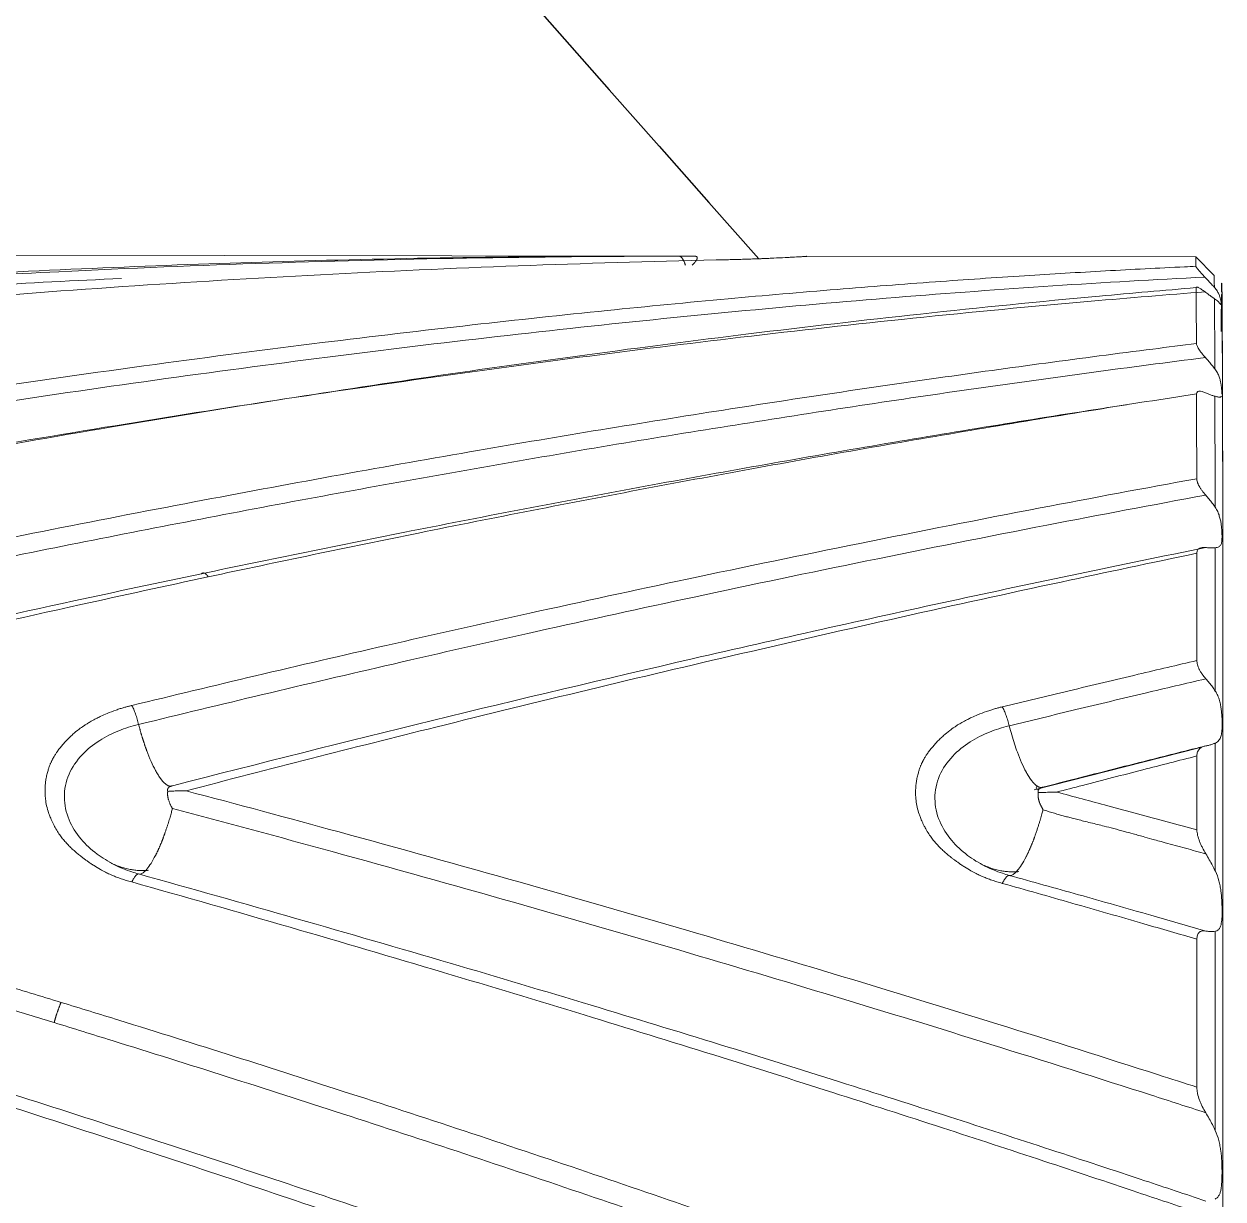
# Model space of a CAD drawing. Extents: x 16539 to 19738, y -91 to 2224.
# Drawn here: x 17740.35 to 17754.12, y 567.37 to 580.87 of the extents above; entities that cross this region are included whole.
import ezdxf

# ---------------------------------------------------------------- set-up
doc = ezdxf.new("R2010")
doc.units = 0
doc.header["$LTSCALE"] = 10
doc.header["$MEASUREMENT"] = 0
doc.layers.get('0').update_dxf_attribs({"linetype": 'CONTINUOUS'})
doc.layers.add('1', color=7, linetype='CONTINUOUS')

msp = doc.modelspace()

# ---------------------------------------------------------------- linework, layer by layer
at = {"ltscale": 0.5}
msp.add_arc((18403.036, 1159.242), 875.03, 214.368521, 221.60993, dxfattribs=at)
at = {"layer": '1', "color": 7, "linetype": 'Continuous', "lineweight": 18}
for p, q in [((17747.87, 578.204), (17739.491, 578.217)), ((17753.809, 578.195), (17749.343, 578.202)), ((17754.021, 577.982), (17753.809, 578.195))]:
    msp.add_line(p, q, dxfattribs=at)
for centre, major_axis, ratio, start_param, end_param in [((17754.076, 557.194), (-0.032, -20.576), 0.001585, 1.433987, 3.346922), ((17754.076, 557.194), (0.032, 20.7), 0.001585, 4.712391, 6.383236), ((17753.776, 557.195), (-0.033, -21), 0.001585, 3.040101, 3.141593), ((17753.988, 557.195), (-0.032, -20.788), 0.001585, 3.026457, 3.14001), ((17753.776, 557.195), (-0.033, -21), 0.001585, 2.832501, 2.958059), ((17753.988, 557.195), (-0.032, -20.788), 0.001585, 2.818665, 2.981079), ((17753.776, 557.195), (-0.033, -21), 0.001585, 2.643868, 2.752086), ((17753.988, 557.195), (-0.032, -20.788), 0.001585, 2.629925, 2.774207), ((17753.776, 557.195), (-0.033, -21), 0.001585, 2.464157, 2.564187), ((17753.988, 557.195), (-0.032, -20.788), 0.001585, 2.450168, 2.585882), ((17753.988, 557.195), (-0.032, -20.788), 0.001585, 2.306108, 2.406281), ((17741.862, 572.844), (0.184, -0.727), 0.256201, 5.10577, 5.49847), ((17751.862, 572.828), (0.184, -0.727), 0.256201, 5.10577, 5.49847), ((17753.776, 557.195), (-0.033, -21), 0.001585, 2.327628, 2.384761), ((17741.862, 571.831), (0.198, 0.723), 0.23672, 3.599599, 3.992298), ((17751.862, 571.815), (0.198, 0.723), 0.23672, 3.599599, 3.992298), ((17753.776, 557.195), (-0.033, -21), 0.001585, 2.1482, 2.248232), ((17753.988, 557.195), (-0.032, -20.788), 0.001585, 2.126507, 2.262221)]:
    msp.add_ellipse(centre, major_axis=major_axis, ratio=ratio, start_param=start_param, end_param=end_param, dxfattribs=at)
for points, knots in [([(17747.87, 578.204), (17746.478, 578.206), (17743.784, 578.173), (17739.909, 578.021), (17736.354, 577.789), (17733.128, 577.501), (17730.2, 577.171), (17727.541, 576.812), (17725.13, 576.435), (17722.952, 576.049), (17720.989, 575.661), (17719.213, 575.277), (17717.599, 574.897), (17716.128, 574.524), (17714.785, 574.159), (17713.559, 573.805), (17712.442, 573.463), (17711.425, 573.135), (17710.575, 572.847), (17710.064, 572.667), (17709.859, 572.593)], [0, 0, 0, 0, 0.108226, 0.209563, 0.301641, 0.385393, 0.461507, 0.530868, 0.594071, 0.651236, 0.702815, 0.749624, 0.792378, 0.831554, 0.867473, 0.900385, 0.930499, 0.958044, 0.983157, 1, 1, 1, 1]), ([(17739.077, 577.934), (17739.634, 577.968), (17740.192, 577.998), (17741.555, 578.065), (17742.36, 578.098), (17744.777, 578.176), (17746.388, 578.203), (17748.001, 578.204)], [0, 0, 0, 0, 0.187707, 0.187707, 0.458472, 0.458472, 1, 1, 1, 1]), ([(17748.054, 578.204), (17748.055, 578.204), (17748.057, 578.204), (17748.06, 578.203), (17748.063, 578.203), (17748.066, 578.203), (17748.068, 578.202), (17748.07, 578.201), (17748.073, 578.201), (17748.074, 578.2), (17748.076, 578.199), (17748.078, 578.197), (17748.079, 578.196), (17748.08, 578.195), (17748.081, 578.193), (17748.082, 578.192), (17748.083, 578.19), (17748.083, 578.188), (17748.083, 578.186), (17748.083, 578.184), (17748.083, 578.182), (17748.083, 578.179), (17748.083, 578.177), (17748.082, 578.174), (17748.081, 578.172), (17748.08, 578.169), (17748.079, 578.166), (17748.077, 578.163), (17748.075, 578.159), (17748.073, 578.156), (17748.071, 578.152), (17748.069, 578.148), (17748.066, 578.144), (17748.062, 578.14), (17748.059, 578.136), (17748.055, 578.131), (17748.051, 578.127), (17748.047, 578.122), (17748.043, 578.117), (17748.038, 578.112), (17748.032, 578.107), (17748.028, 578.103), (17748.026, 578.101)], [0, 0, 0, 0, 0.020276, 0.040678, 0.06111, 0.08148, 0.101711, 0.121826, 0.1419, 0.162002, 0.182199, 0.202524, 0.222996, 0.243629, 0.264441, 0.285453, 0.306687, 0.328166, 0.34991, 0.371949, 0.394338, 0.417133, 0.440389, 0.464158, 0.488429, 0.513169, 0.538342, 0.563916, 0.589931, 0.616538, 0.643896, 0.672167, 0.701484, 0.731768, 0.762822, 0.794451, 0.826463, 0.858802, 0.891846, 0.926071, 0.961959, 1, 1, 1, 1]), ([(17749.343, 578.202), (17749.343, 578.202), (17749.338, 578.201), (17749.321, 578.2), (17749.315, 578.2), (17749.299, 578.199), (17749.289, 578.198), (17749.257, 578.197), (17749.231, 578.195), (17749.185, 578.192), (17749.168, 578.191), (17749.141, 578.19), (17749.132, 578.189), (17749.112, 578.188), (17749.103, 578.188), (17749.052, 578.185), (17749.008, 578.183), (17748.936, 578.18), (17748.898, 578.178), (17748.858, 578.176), (17748.831, 578.175), (17748.817, 578.175), (17748.748, 578.172), (17748.689, 578.17), (17748.567, 578.166), (17748.504, 578.165), (17748.438, 578.163)], [0, 0, 0, 0, 0.125, 0.125, 0.1875, 0.1875, 0.25, 0.25, 0.375, 0.375, 0.4375, 0.4375, 0.46875, 0.46875, 0.5, 0.5, 0.625, 0.625, 0.6875, 0.71875, 0.71875, 0.75, 0.75, 0.875, 0.875, 1, 1, 1, 1]), ([(17749.343, 578.202), (17749.343, 578.202), (17749.338, 578.201), (17749.322, 578.2), (17749.316, 578.2), (17749.3, 578.199), (17749.29, 578.198), (17749.259, 578.197), (17749.233, 578.195), (17749.187, 578.192), (17749.17, 578.191), (17749.143, 578.19), (17749.134, 578.189), (17749.115, 578.188), (17749.105, 578.188), (17749.055, 578.185), (17749.011, 578.183), (17748.939, 578.18), (17748.901, 578.178), (17748.862, 578.176), (17748.835, 578.175), (17748.821, 578.175), (17748.751, 578.172), (17748.693, 578.17), (17748.571, 578.166), (17748.508, 578.165), (17748.442, 578.163)], [0, 0, 0, 0, 0.125, 0.125, 0.1875, 0.1875, 0.25, 0.25, 0.375, 0.375, 0.4375, 0.4375, 0.46875, 0.46875, 0.5, 0.5, 0.625, 0.625, 0.6875, 0.71875, 0.71875, 0.75, 0.75, 0.875, 0.875, 1, 1, 1, 1]), ([(17712.533, 572.443), (17713.257, 572.693), (17713.983, 572.931), (17715.077, 573.273), (17715.443, 573.384), (17716.175, 573.602), (17716.541, 573.708), (17717.643, 574.019), (17718.379, 574.217), (17719.856, 574.596), (17720.596, 574.776), (17721.71, 575.034), (17722.081, 575.118), (17722.825, 575.283), (17723.197, 575.363), (17724.314, 575.597), (17725.061, 575.745), (17726.556, 576.027), (17727.304, 576.161), (17728.804, 576.414), (17729.555, 576.533), (17731.809, 576.872), (17733.315, 577.071), (17735.578, 577.332), (17736.333, 577.413), (17737.844, 577.562), (17738.599, 577.631), (17740.112, 577.756), (17740.868, 577.812), (17742.382, 577.914), (17743.139, 577.959), (17745.411, 578.076), (17746.926, 578.131), (17748.442, 578.163)], [0, 0, 0, 0, 0.0625, 0.0625, 0.09375, 0.09375, 0.125, 0.125, 0.1875, 0.1875, 0.25, 0.25, 0.28125, 0.28125, 0.3125, 0.3125, 0.375, 0.375, 0.4375, 0.4375, 0.5, 0.5, 0.625, 0.625, 0.6875, 0.6875, 0.75, 0.75, 0.8125, 0.8125, 0.875, 0.875, 1, 1, 1, 1]), ([(17753.812, 578.087), (17753.769, 578.085), (17753.423, 578.069), (17752.768, 578.035), (17751.814, 577.978), (17750.786, 577.908), (17749.651, 577.821), (17748.394, 577.712), (17746.997, 577.577), (17745.443, 577.41), (17743.713, 577.206), (17741.793, 576.956), (17739.67, 576.653), (17737.329, 576.289), (17734.746, 575.851), (17731.889, 575.325), (17728.73, 574.694), (17725.262, 573.944), (17722.846, 573.379), (17721.588, 573.073)], [0, 0, 0, 0, 0.004145, 0.032936, 0.062399, 0.094764, 0.130317, 0.169631, 0.213226, 0.26163, 0.315382, 0.374977, 0.440772, 0.513017, 0.592351, 0.680127, 0.777309, 0.884102, 1, 1, 1, 1]), ([(17753.915, 577.963), (17753.9, 577.979), (17753.886, 577.994), (17753.87, 578.012), (17753.867, 578.015), (17753.861, 578.022), (17753.852, 578.032), (17753.844, 578.041), (17753.835, 578.052), (17753.831, 578.057), (17753.824, 578.066), (17753.821, 578.07), (17753.817, 578.077), (17753.815, 578.08), (17753.813, 578.084), (17753.812, 578.086), (17753.812, 578.087)], [0, 0, 0, 0, 0.25, 0.25, 0.3125, 0.3125, 0.375, 0.5, 0.5, 0.625, 0.625, 0.75, 0.75, 0.875, 0.875, 1, 1, 1, 1]), ([(17741.472, 577.947), (17740.938, 577.923), (17739.222, 577.835), (17736.434, 577.644), (17733.209, 577.345), (17730.282, 577.006), (17727.625, 576.639), (17725.216, 576.255), (17723.04, 575.863), (17721.078, 575.47), (17719.304, 575.081), (17717.692, 574.698), (17716.222, 574.321), (17714.881, 573.954), (17713.657, 573.597), (17712.541, 573.254), (17711.526, 572.924), (17710.679, 572.635), (17710.17, 572.454), (17709.966, 572.381)], [0, 0, 0, 0, 0.049991, 0.160667, 0.261337, 0.352824, 0.436195, 0.512164, 0.580875, 0.642873, 0.699136, 0.750525, 0.797614, 0.840789, 0.880348, 0.916545, 0.949653, 0.979839, 1, 1, 1, 1]), ([(17736.623, 575.416), (17736.793, 575.448), (17737.679, 575.614), (17739.232, 575.894), (17741.237, 576.234), (17743.123, 576.533), (17744.941, 576.801), (17746.754, 577.048), (17748.628, 577.281), (17750.588, 577.498), (17752.365, 577.669), (17753.482, 577.76), (17753.917, 577.793)], [0, 0, 0, 0, 0.029093, 0.152077, 0.266861, 0.374207, 0.477581, 0.581222, 0.688433, 0.803419, 0.923337, 1, 1, 1, 1]), ([(17736.705, 575.399), (17736.874, 575.432), (17737.761, 575.602), (17739.315, 575.89), (17741.32, 576.238), (17743.208, 576.546), (17745.027, 576.822), (17746.841, 577.078), (17748.717, 577.32), (17750.679, 577.547), (17752.392, 577.719), (17753.445, 577.811), (17753.815, 577.842)], [0, 0, 0, 0, 0.029433, 0.153854, 0.269978, 0.378578, 0.483159, 0.588011, 0.696474, 0.812804, 0.934123, 1, 1, 1, 1]), ([(17753.815, 577.842), (17753.815, 577.847), (17753.818, 577.849), (17753.826, 577.848), (17753.829, 577.847), (17753.837, 577.845), (17753.841, 577.843), (17753.855, 577.836), (17753.865, 577.829), (17753.883, 577.817), (17753.89, 577.813), (17753.903, 577.803), (17753.91, 577.798), (17753.917, 577.793)], [0, 0, 0, 0, 0.25, 0.25, 0.375, 0.375, 0.5, 0.5, 0.75, 0.75, 0.875, 0.875, 1, 1, 1, 1]), ([(17754.024, 577.845), (17754.037, 577.831), (17754.046, 577.818), (17754.058, 577.799), (17754.062, 577.793), (17754.068, 577.78), (17754.071, 577.775), (17754.079, 577.758), (17754.083, 577.747), (17754.089, 577.728), (17754.092, 577.719), (17754.096, 577.703), (17754.098, 577.695), (17754.1, 577.682), (17754.101, 577.676), (17754.103, 577.661), (17754.104, 577.654), (17754.103, 577.648), (17754.103, 577.646), (17754.102, 577.645), (17754.101, 577.645), (17754.098, 577.646), (17754.094, 577.65), (17754.086, 577.66), (17754.083, 577.664), (17754.076, 577.672), (17754.072, 577.677), (17754.056, 577.692), (17754.043, 577.703), (17754.026, 577.715)], [0, 0, 0, 0, 0.0625, 0.0625, 0.09375, 0.09375, 0.125, 0.125, 0.1875, 0.1875, 0.25, 0.25, 0.3125, 0.3125, 0.375, 0.375, 0.5, 0.5, 0.5625, 0.5625, 0.625, 0.625, 0.75, 0.75, 0.8125, 0.8125, 0.875, 0.875, 1, 1, 1, 1]), ([(17753.818, 577.2), (17753.651, 577.179), (17752.664, 577.055), (17750.829, 576.808), (17748.213, 576.416), (17745.363, 575.945), (17742.2, 575.37), (17738.786, 574.691), (17735.213, 573.918), (17732.802, 573.353), (17731.588, 573.058)], [0, 0, 0, 0, 0.022688, 0.134323, 0.249371, 0.377246, 0.519542, 0.676122, 0.836932, 1, 1, 1, 1]), ([(17753.92, 577.039), (17753.905, 577.056), (17753.892, 577.072), (17753.876, 577.092), (17753.872, 577.096), (17753.866, 577.104), (17753.858, 577.116), (17753.85, 577.127), (17753.841, 577.142), (17753.837, 577.149), (17753.83, 577.162), (17753.827, 577.167), (17753.822, 577.178), (17753.82, 577.183), (17753.818, 577.192), (17753.818, 577.196), (17753.818, 577.2)], [0, 0, 0, 0, 0.25, 0.25, 0.3125, 0.3125, 0.375, 0.5, 0.5, 0.625, 0.625, 0.75, 0.75, 0.875, 0.875, 1, 1, 1, 1]), ([(17754.03, 576.908), (17754.042, 576.892), (17754.051, 576.877), (17754.063, 576.854), (17754.066, 576.847), (17754.073, 576.832), (17754.076, 576.824), (17754.083, 576.802), (17754.088, 576.789), (17754.094, 576.762), (17754.097, 576.75), (17754.1, 576.732), (17754.101, 576.726), (17754.103, 576.715), (17754.103, 576.709), (17754.105, 576.694), (17754.106, 576.684), (17754.108, 576.657), (17754.109, 576.641), (17754.108, 576.625), (17754.108, 576.622), (17754.108, 576.619)], [0, 0, 0, 0, 0.117671, 0.117671, 0.176507, 0.176507, 0.235343, 0.235343, 0.353014, 0.353014, 0.470686, 0.470686, 0.529522, 0.529522, 0.588357, 0.588357, 0.706029, 0.706029, 0.941372, 0.941372, 1, 1, 1, 1]), ([(17742.467, 574.52), (17743.272, 574.692), (17744.947, 575.042), (17747.489, 575.539), (17750.084, 576.013), (17752.193, 576.367), (17753.434, 576.563), (17753.819, 576.622)], [0, 0, 0, 0, 0.211827, 0.44107, 0.670535, 0.897674, 1, 1, 1, 1]), ([(17753.819, 576.622), (17753.819, 576.632), (17753.822, 576.64), (17753.831, 576.647), (17753.834, 576.649), (17753.841, 576.651), (17753.846, 576.652), (17753.859, 576.653), (17753.87, 576.651), (17753.888, 576.646), (17753.894, 576.644), (17753.908, 576.64), (17753.914, 576.637), (17753.921, 576.634)], [0, 0, 0, 0, 0.25, 0.25, 0.375, 0.375, 0.5, 0.5, 0.75, 0.75, 0.875, 0.875, 1, 1, 1, 1]), ([(17754.104, 576.595), (17754.101, 576.59), (17754.099, 576.586), (17754.092, 576.583), (17754.088, 576.583), (17754.081, 576.583), (17754.077, 576.584), (17754.061, 576.587), (17754.048, 576.591), (17754.031, 576.595)], [0, 0, 0, 0, 0.294374, 0.294374, 0.470781, 0.470781, 0.647187, 0.647187, 1, 1, 1, 1]), ([(17742.388, 574.555), (17743.192, 574.724), (17744.866, 575.066), (17747.407, 575.552), (17750.001, 576.014), (17751.869, 576.32), (17752.87, 576.475), (17753.016, 576.497)], [0, 0, 0, 0, 0.226146, 0.470991, 0.716075, 0.958673, 1, 1, 1, 1]), ([(17753.821, 575.647), (17753.221, 575.538), (17751.932, 575.297), (17749.981, 574.914), (17748.028, 574.509), (17746.214, 574.117), (17744.561, 573.745), (17743.037, 573.391), (17742.062, 573.157), (17741.588, 573.042)], [0, 0, 0, 0, 0.147433, 0.316826, 0.478932, 0.626664, 0.761388, 0.883941, 1, 1, 1, 1]), ([(17753.924, 575.458), (17753.909, 575.475), (17753.895, 575.493), (17753.876, 575.519), (17753.87, 575.528), (17753.859, 575.545), (17753.854, 575.554), (17753.847, 575.566), (17753.844, 575.57), (17753.84, 575.579), (17753.838, 575.583), (17753.833, 575.595), (17753.83, 575.602), (17753.826, 575.616), (17753.824, 575.623), (17753.822, 575.636), (17753.821, 575.642), (17753.821, 575.647)], [0, 0, 0, 0, 0.25, 0.25, 0.375, 0.375, 0.5, 0.5, 0.5625, 0.5625, 0.625, 0.625, 0.75, 0.75, 0.875, 0.875, 1, 1, 1, 1]), ([(17753.924, 575.458), (17753.316, 575.347), (17752.019, 575.101), (17750.06, 574.712), (17748.106, 574.303), (17746.292, 573.907), (17744.639, 573.532), (17743.114, 573.175), (17742.141, 572.94), (17741.667, 572.824)], [0, 0, 0, 0, 0.148986, 0.31807, 0.479881, 0.627344, 0.761823, 0.884152, 1, 1, 1, 1]), ([(17754.033, 575.32), (17754.045, 575.303), (17754.054, 575.287), (17754.066, 575.261), (17754.069, 575.252), (17754.076, 575.235), (17754.078, 575.227), (17754.086, 575.202), (17754.09, 575.185), (17754.097, 575.154), (17754.1, 575.139), (17754.104, 575.109), (17754.106, 575.095), (17754.108, 575.067), (17754.109, 575.054), (17754.111, 575.017), (17754.112, 574.995), (17754.111, 574.965), (17754.111, 574.956), (17754.11, 574.938), (17754.109, 574.93), (17754.106, 574.909), (17754.102, 574.897), (17754.095, 574.882), (17754.092, 574.878), (17754.084, 574.871), (17754.08, 574.868), (17754.064, 574.86), (17754.051, 574.857), (17754.033, 574.854)], [0, 0, 0, 0, 0.0625, 0.0625, 0.09375, 0.09375, 0.125, 0.125, 0.1875, 0.1875, 0.25, 0.25, 0.3125, 0.3125, 0.375, 0.375, 0.5, 0.5, 0.5625, 0.5625, 0.625, 0.625, 0.75, 0.75, 0.8125, 0.8125, 0.875, 0.875, 1, 1, 1, 1]), ([(17742.056, 572.119), (17744.046, 572.633), (17747.039, 573.364), (17750.006, 574.028), (17751.974, 574.455), (17752.953, 574.66), (17753.924, 574.856)], [0, 0, 0, 0, 0.5, 0.75, 0.75, 1, 1, 1, 1]), ([(17742.212, 572.062), (17743.169, 572.312), (17745.294, 572.855), (17748.646, 573.661), (17751.559, 574.314), (17753.302, 574.682), (17753.822, 574.79)], [0, 0, 0, 0, 0.246875, 0.548591, 0.865402, 1, 1, 1, 1]), ([(17753.822, 574.79), (17753.822, 574.805), (17753.825, 574.817), (17753.833, 574.832), (17753.837, 574.836), (17753.844, 574.843), (17753.848, 574.846), (17753.862, 574.853), (17753.873, 574.856), (17753.897, 574.859), (17753.91, 574.858), (17753.924, 574.856)], [0, 0, 0, 0, 0.25, 0.25, 0.375, 0.375, 0.5, 0.5, 0.75, 0.75, 1, 1, 1, 1]), ([(17732.056, 572.135), (17732.687, 572.298), (17734.164, 572.673), (17736.416, 573.221), (17738.741, 573.761), (17740.709, 574.199), (17741.899, 574.453), (17742.388, 574.555)], [0, 0, 0, 0, 0.183064, 0.428093, 0.653678, 0.857908, 1, 1, 1, 1]), ([(17732.212, 572.078), (17732.818, 572.236), (17734.268, 572.61), (17736.495, 573.161), (17738.82, 573.711), (17740.788, 574.156), (17741.979, 574.415), (17742.467, 574.52)], [0, 0, 0, 0, 0.176919, 0.423822, 0.651133, 0.856925, 1, 1, 1, 1]), ([(17753.823, 573.558), (17753.598, 573.506), (17753.109, 573.391), (17752.365, 573.214), (17751.844, 573.089), (17751.588, 573.027)], [0, 0, 0, 0, 0.301383, 0.656479, 1, 1, 1, 1]), ([(17753.925, 573.349), (17753.91, 573.366), (17753.897, 573.383), (17753.878, 573.41), (17753.872, 573.42), (17753.86, 573.438), (17753.855, 573.448), (17753.848, 573.461), (17753.846, 573.466), (17753.842, 573.475), (17753.84, 573.48), (17753.835, 573.493), (17753.832, 573.502), (17753.827, 573.519), (17753.826, 573.527), (17753.823, 573.543), (17753.823, 573.551), (17753.823, 573.558)], [0, 0, 0, 0, 0.25, 0.25, 0.375, 0.375, 0.5, 0.5, 0.5625, 0.5625, 0.625, 0.625, 0.75, 0.75, 0.875, 0.875, 1, 1, 1, 1]), ([(17753.925, 573.349), (17753.693, 573.294), (17753.196, 573.177), (17752.442, 572.997), (17751.922, 572.871), (17751.667, 572.809)], [0, 0, 0, 0, 0.308918, 0.660184, 1, 1, 1, 1]), ([(17754.034, 573.208), (17754.046, 573.191), (17754.055, 573.173), (17754.067, 573.146), (17754.071, 573.137), (17754.077, 573.118), (17754.08, 573.109), (17754.088, 573.081), (17754.092, 573.063), (17754.099, 573.027), (17754.101, 573.01), (17754.105, 572.976), (17754.107, 572.959), (17754.11, 572.927), (17754.111, 572.911), (17754.113, 572.866), (17754.113, 572.838), (17754.113, 572.799), (17754.112, 572.786), (17754.111, 572.763), (17754.11, 572.752), (17754.107, 572.72), (17754.104, 572.701), (17754.096, 572.676), (17754.093, 572.669), (17754.085, 572.655), (17754.081, 572.648), (17754.066, 572.63), (17754.052, 572.62), (17754.035, 572.611)], [0, 0, 0, 0, 0.0625, 0.0625, 0.09375, 0.09375, 0.125, 0.125, 0.1875, 0.1875, 0.25, 0.25, 0.3125, 0.3125, 0.375, 0.375, 0.5, 0.5, 0.5625, 0.5625, 0.625, 0.625, 0.75, 0.75, 0.8125, 0.8125, 0.875, 0.875, 1, 1, 1, 1]), ([(17741.588, 573.042), (17741.583, 573.041), (17741.572, 573.038), (17741.555, 573.034), (17741.537, 573.03), (17741.518, 573.024), (17741.498, 573.019), (17741.477, 573.012), (17741.455, 573.006), (17741.432, 572.998), (17741.38, 572.98), (17741.314, 572.955), (17741.242, 572.923), (17741.193, 572.899), (17741.156, 572.88), (17741.125, 572.863), (17741.101, 572.849), (17741.083, 572.838), (17741.062, 572.825), (17741.029, 572.803), (17740.975, 572.765), (17740.922, 572.721), (17740.875, 572.677), (17740.84, 572.642), (17740.807, 572.607), (17740.775, 572.569), (17740.745, 572.531), (17740.721, 572.496), (17740.703, 572.468), (17740.691, 572.448), (17740.684, 572.435), (17740.679, 572.427), (17740.675, 572.419), (17740.67, 572.408), (17740.664, 572.396), (17740.658, 572.384), (17740.652, 572.37), (17740.646, 572.355), (17740.64, 572.339), (17740.634, 572.322), (17740.629, 572.304), (17740.62, 572.275), (17740.61, 572.234), (17740.6, 572.182), (17740.594, 572.13), (17740.591, 572.077), (17740.592, 572.023), (17740.597, 571.96), (17740.609, 571.888), (17740.626, 571.83), (17740.64, 571.79), (17740.648, 571.769), (17740.658, 571.745), (17740.67, 571.717), (17740.684, 571.687), (17740.705, 571.645), (17740.733, 571.597), (17740.768, 571.546), (17740.802, 571.502), (17740.838, 571.461), (17740.875, 571.422), (17740.915, 571.384), (17740.95, 571.354), (17740.978, 571.331), (17741, 571.313), (17741.025, 571.293), (17741.053, 571.272), (17741.084, 571.25), (17741.118, 571.226), (17741.166, 571.195), (17741.222, 571.162), (17741.282, 571.129), (17741.329, 571.107), (17741.363, 571.092), (17741.39, 571.08), (17741.415, 571.071), (17741.44, 571.061), (17741.468, 571.051), (17741.496, 571.042), (17741.526, 571.032), (17741.556, 571.023), (17741.578, 571.018), (17741.588, 571.015)], [0, 0, 0, 0, 0.004514, 0.009374, 0.01458, 0.020132, 0.026031, 0.032276, 0.038866, 0.045804, 0.053088, 0.085455, 0.107841, 0.122464, 0.135079, 0.145681, 0.154268, 0.160837, 0.165387, 0.177475, 0.198594, 0.228734, 0.245733, 0.262544, 0.279172, 0.295623, 0.314343, 0.329689, 0.341652, 0.350224, 0.355402, 0.357181, 0.361164, 0.365541, 0.370312, 0.375477, 0.381037, 0.386991, 0.393338, 0.40008, 0.407214, 0.414742, 0.435077, 0.455095, 0.4748, 0.495326, 0.515843, 0.536354, 0.566784, 0.597197, 0.603981, 0.612082, 0.621502, 0.632239, 0.644297, 0.657674, 0.681353, 0.702169, 0.720118, 0.737708, 0.755245, 0.772728, 0.790157, 0.79804, 0.806851, 0.816589, 0.827258, 0.838858, 0.851391, 0.864858, 0.889715, 0.909585, 0.924468, 0.934367, 0.941583, 0.949081, 0.956861, 0.964924, 0.973269, 0.981897, 0.990807, 1, 1, 1, 1]), ([(17751.588, 573.027), (17751.583, 573.025), (17751.572, 573.023), (17751.555, 573.019), (17751.537, 573.014), (17751.518, 573.009), (17751.498, 573.003), (17751.477, 572.997), (17751.455, 572.99), (17751.431, 572.982), (17751.38, 572.965), (17751.314, 572.939), (17751.242, 572.908), (17751.193, 572.884), (17751.156, 572.864), (17751.125, 572.848), (17751.101, 572.834), (17751.083, 572.823), (17751.062, 572.81), (17751.029, 572.788), (17750.975, 572.749), (17750.922, 572.705), (17750.875, 572.662), (17750.84, 572.627), (17750.807, 572.591), (17750.775, 572.553), (17750.745, 572.516), (17750.721, 572.48), (17750.703, 572.452), (17750.691, 572.432), (17750.684, 572.42), (17750.679, 572.411), (17750.675, 572.403), (17750.67, 572.392), (17750.664, 572.381), (17750.658, 572.368), (17750.652, 572.354), (17750.646, 572.34), (17750.64, 572.324), (17750.634, 572.307), (17750.629, 572.289), (17750.62, 572.259), (17750.61, 572.218), (17750.6, 572.167), (17750.594, 572.114), (17750.591, 572.061), (17750.592, 572.007), (17750.597, 571.944), (17750.609, 571.873), (17750.626, 571.814), (17750.64, 571.775), (17750.648, 571.754), (17750.658, 571.729), (17750.67, 571.702), (17750.684, 571.671), (17750.705, 571.63), (17750.733, 571.582), (17750.768, 571.531), (17750.802, 571.486), (17750.838, 571.446), (17750.875, 571.406), (17750.915, 571.368), (17750.95, 571.338), (17750.978, 571.315), (17751, 571.297), (17751.025, 571.278), (17751.053, 571.257), (17751.084, 571.234), (17751.118, 571.211), (17751.166, 571.18), (17751.222, 571.146), (17751.282, 571.114), (17751.329, 571.091), (17751.363, 571.076), (17751.39, 571.065), (17751.415, 571.055), (17751.44, 571.045), (17751.468, 571.036), (17751.496, 571.026), (17751.526, 571.017), (17751.556, 571.008), (17751.578, 571.002), (17751.588, 570.999)], [0, 0, 0, 0, 0.004514, 0.009375, 0.014582, 0.020134, 0.026033, 0.032277, 0.038868, 0.045804, 0.053088, 0.085462, 0.107841, 0.122459, 0.135072, 0.145673, 0.15426, 0.160832, 0.165387, 0.177473, 0.198593, 0.228734, 0.245734, 0.262544, 0.279172, 0.295623, 0.314343, 0.329689, 0.341652, 0.350224, 0.355402, 0.357182, 0.361164, 0.365541, 0.370312, 0.375478, 0.381037, 0.386991, 0.393339, 0.40008, 0.407215, 0.414743, 0.435078, 0.455095, 0.4748, 0.495326, 0.515844, 0.536354, 0.566785, 0.597198, 0.603981, 0.612083, 0.621502, 0.63224, 0.644297, 0.657675, 0.681353, 0.702169, 0.720119, 0.737709, 0.755245, 0.772729, 0.790159, 0.79804, 0.806849, 0.816587, 0.827256, 0.838857, 0.851391, 0.864859, 0.8897, 0.909565, 0.924453, 0.934368, 0.941587, 0.949088, 0.95687, 0.964933, 0.973278, 0.981904, 0.990811, 1, 1, 1, 1]), ([(17752.055, 572.104), (17752.181, 572.136), (17752.536, 572.227), (17753.107, 572.373), (17753.605, 572.498), (17753.872, 572.565), (17753.925, 572.578)], [0, 0, 0, 0, 0.201057, 0.570632, 0.915148, 1, 1, 1, 1]), ([(17753.823, 572.462), (17753.823, 572.481), (17753.826, 572.497), (17753.834, 572.517), (17753.838, 572.524), (17753.845, 572.535), (17753.849, 572.54), (17753.863, 572.554), (17753.874, 572.561), (17753.898, 572.572), (17753.911, 572.576), (17753.925, 572.578)], [0, 0, 0, 0, 0.25, 0.25, 0.375, 0.375, 0.5, 0.5, 0.75, 0.75, 1, 1, 1, 1]), ([(17741.861, 572.296), (17741.862, 572.293), (17741.866, 572.287), (17741.871, 572.278), (17741.876, 572.269), (17741.881, 572.26), (17741.886, 572.252), (17741.891, 572.244), (17741.896, 572.236), (17741.901, 572.228), (17741.906, 572.22), (17741.911, 572.213), (17741.916, 572.206), (17741.922, 572.199), (17741.927, 572.193), (17741.932, 572.186), (17741.937, 572.18), (17741.941, 572.174), (17741.946, 572.169), (17741.951, 572.163), (17741.956, 572.158), (17741.961, 572.153), (17741.967, 572.147), (17741.975, 572.141), (17741.984, 572.134), (17741.993, 572.128), (17742.002, 572.123), (17742.011, 572.119), (17742.019, 572.117), (17742.027, 572.115), (17742.034, 572.115), (17742.042, 572.116), (17742.049, 572.117), (17742.053, 572.119), (17742.056, 572.119)], [0, 0, 0, 0, 0.023284, 0.046652, 0.0701, 0.093622, 0.117215, 0.140873, 0.164592, 0.188367, 0.212194, 0.236066, 0.25998, 0.28393, 0.307912, 0.331919, 0.355947, 0.379991, 0.404045, 0.428105, 0.452164, 0.476219, 0.500263, 0.54825, 0.595803, 0.642893, 0.689492, 0.735574, 0.781114, 0.826091, 0.870484, 0.914277, 0.957454, 1, 1, 1, 1]), ([(17751.861, 572.28), (17751.862, 572.277), (17751.866, 572.271), (17751.871, 572.262), (17751.876, 572.254), (17751.88, 572.246), (17751.885, 572.238), (17751.89, 572.23), (17751.895, 572.222), (17751.9, 572.215), (17751.904, 572.208), (17751.909, 572.201), (17751.914, 572.194), (17751.918, 572.188), (17751.923, 572.182), (17751.927, 572.176), (17751.932, 572.17), (17751.936, 572.165), (17751.941, 572.16), (17751.945, 572.155), (17751.949, 572.15), (17751.953, 572.145), (17751.958, 572.141), (17751.962, 572.137), (17751.965, 572.134), (17751.967, 572.132), (17751.969, 572.13), (17751.972, 572.128), (17751.974, 572.126), (17751.978, 572.123), (17751.982, 572.12), (17751.986, 572.117), (17751.991, 572.114), (17751.996, 572.111), (17752.002, 572.108), (17752.008, 572.105), (17752.014, 572.103), (17752.021, 572.101), (17752.027, 572.1), (17752.034, 572.099), (17752.041, 572.1), (17752.048, 572.101), (17752.053, 572.103), (17752.055, 572.104)], [0, 0, 0, 0, 0.022884, 0.045685, 0.068401, 0.091027, 0.11356, 0.135995, 0.158329, 0.180559, 0.202682, 0.224693, 0.24659, 0.26837, 0.290029, 0.311565, 0.332976, 0.354258, 0.375409, 0.396426, 0.417308, 0.438052, 0.458656, 0.479118, 0.499436, 0.506232, 0.515685, 0.527781, 0.542502, 0.559825, 0.579722, 0.60216, 0.627099, 0.654493, 0.684288, 0.716424, 0.750831, 0.787432, 0.82614, 0.86686, 0.909487, 0.953907, 1, 1, 1, 1]), ([(17742.479, 565.689), (17742.171, 565.803), (17741.154, 566.179), (17739.391, 566.813), (17737.171, 567.583), (17734.894, 568.345), (17732.587, 569.088), (17730.222, 569.821), (17727.721, 570.567), (17725.035, 571.333), (17723.172, 571.839), (17722.212, 572.093)], [0, 0, 0, 0, 0.045991, 0.151478, 0.262351, 0.375586, 0.489011, 0.60368, 0.725237, 0.858439, 1, 1, 1, 1]), ([(17740.777, 569.632), (17740.543, 569.703), (17739.587, 569.995), (17737.998, 570.468), (17736.075, 571.022), (17734.357, 571.501), (17733.091, 571.844), (17732.393, 572.03), (17732.212, 572.078)], [0, 0, 0, 0, 0.082144, 0.335062, 0.55708, 0.755645, 0.936626, 1, 1, 1, 1]), ([(17742.056, 572.119), (17742.054, 572.119), (17742.051, 572.118), (17742.046, 572.117), (17742.041, 572.116), (17742.035, 572.114), (17742.03, 572.112), (17742.026, 572.11), (17742.023, 572.108), (17742.019, 572.106), (17742.016, 572.104), (17742.013, 572.102), (17742.01, 572.098), (17742.006, 572.095), (17742.003, 572.09), (17742.001, 572.085), (17742, 572.08), (17741.999, 572.074), (17741.999, 572.068), (17742, 572.062), (17742.001, 572.058), (17742.002, 572.056)], [0, 0, 0, 0, 0.049251, 0.099241, 0.149968, 0.201427, 0.253616, 0.290015, 0.328635, 0.369542, 0.412796, 0.458445, 0.50653, 0.574246, 0.640057, 0.704041, 0.766287, 0.826891, 0.885963, 0.943622, 1, 1, 1, 1]), ([(17742.002, 572.056), (17742.001, 572.054), (17742.001, 572.051), (17742, 572.045), (17742, 572.039), (17741.999, 572.033), (17741.999, 572.027), (17741.999, 572.02), (17742, 572.014), (17742, 572.007), (17742.001, 572.001), (17742.002, 571.994), (17742.003, 571.987), (17742.005, 571.98), (17742.006, 571.973), (17742.008, 571.965), (17742.011, 571.955), (17742.016, 571.942), (17742.021, 571.927), (17742.026, 571.913), (17742.032, 571.9), (17742.038, 571.888), (17742.044, 571.878), (17742.049, 571.868), (17742.054, 571.862), (17742.056, 571.86)], [0, 0, 0, 0, 0.029987, 0.060314, 0.091002, 0.122073, 0.153547, 0.185445, 0.217785, 0.250584, 0.28386, 0.317627, 0.351903, 0.386699, 0.422031, 0.457911, 0.494352, 0.574835, 0.650184, 0.720465, 0.785771, 0.846222, 0.901961, 0.953155, 1, 1, 1, 1]), ([(17753.822, 568.658), (17753.675, 568.705), (17752.913, 568.95), (17751.555, 569.379), (17749.748, 569.932), (17747.919, 570.475), (17745.994, 571.03), (17744.077, 571.563), (17742.798, 571.907), (17742.212, 572.062)], [0, 0, 0, 0, 0.038112, 0.19721, 0.351641, 0.505177, 0.6698, 0.848777, 1, 1, 1, 1]), ([(17752.032, 572.1), (17752.011, 572.084), (17751.988, 572.073), (17751.974, 572.092), (17751.982, 572.111), (17751.989, 572.124)], [0, 0, 0, 0, 0.462064, 0.720484, 1, 1, 1, 1]), ([(17752.055, 572.104), (17752.054, 572.104), (17752.051, 572.103), (17752.047, 572.102), (17752.043, 572.101), (17752.039, 572.1), (17752.035, 572.098), (17752.031, 572.097), (17752.027, 572.095), (17752.024, 572.093), (17752.02, 572.091), (17752.017, 572.089), (17752.013, 572.086), (17752.01, 572.083), (17752.007, 572.079), (17752.004, 572.074), (17752.001, 572.069), (17752, 572.064), (17751.999, 572.059), (17751.999, 572.053), (17752, 572.047), (17752.001, 572.043), (17752.002, 572.041)], [0, 0, 0, 0, 0.034927, 0.071027, 0.108346, 0.146923, 0.186798, 0.228004, 0.270576, 0.314541, 0.359925, 0.406751, 0.455035, 0.504793, 0.572792, 0.638855, 0.703066, 0.76552, 0.826319, 0.885579, 0.943427, 1, 1, 1, 1]), ([(17752.002, 572.041), (17752.001, 572.039), (17752.001, 572.035), (17752, 572.029), (17752, 572.023), (17751.999, 572.017), (17751.999, 572.011), (17751.999, 572.005), (17752, 571.998), (17752, 571.992), (17752.001, 571.985), (17752.002, 571.978), (17752.003, 571.971), (17752.004, 571.964), (17752.006, 571.957), (17752.008, 571.949), (17752.01, 571.94), (17752.014, 571.93), (17752.018, 571.917), (17752.024, 571.905), (17752.03, 571.894), (17752.036, 571.884), (17752.04, 571.875), (17752.045, 571.867), (17752.048, 571.86), (17752.051, 571.854), (17752.054, 571.849), (17752.055, 571.846), (17752.055, 571.845)], [0, 0, 0, 0, 0.030092, 0.060545, 0.09138, 0.122618, 0.154277, 0.186375, 0.218929, 0.251955, 0.285467, 0.31948, 0.354008, 0.389062, 0.424656, 0.460799, 0.497502, 0.559245, 0.621738, 0.685145, 0.749628, 0.800338, 0.846017, 0.886693, 0.922392, 0.953148, 0.979, 1, 1, 1, 1]), ([(17742.395, 565.454), (17742.087, 565.569), (17741.071, 565.944), (17739.308, 566.577), (17737.089, 567.348), (17734.813, 568.11), (17732.507, 568.854), (17730.143, 569.589), (17727.642, 570.337), (17724.931, 571.113), (17723.041, 571.629), (17722.056, 571.891)], [0, 0, 0, 0, 0.045818, 0.150905, 0.261359, 0.374167, 0.487164, 0.601399, 0.722497, 0.855195, 1, 1, 1, 1]), ([(17740.697, 569.399), (17740.463, 569.471), (17739.508, 569.763), (17737.919, 570.238), (17735.996, 570.793), (17734.278, 571.275), (17732.988, 571.626), (17732.263, 571.82), (17732.056, 571.875)], [0, 0, 0, 0, 0.081409, 0.332064, 0.552096, 0.748885, 0.928247, 1, 1, 1, 1]), ([(17741.861, 571.318), (17741.862, 571.321), (17741.865, 571.327), (17741.87, 571.337), (17741.875, 571.346), (17741.879, 571.356), (17741.884, 571.365), (17741.888, 571.375), (17741.893, 571.384), (17741.897, 571.394), (17741.901, 571.404), (17741.906, 571.413), (17741.91, 571.423), (17741.914, 571.433), (17741.918, 571.443), (17741.922, 571.453), (17741.926, 571.462), (17741.93, 571.472), (17741.934, 571.482), (17741.938, 571.492), (17741.942, 571.501), (17741.945, 571.511), (17741.949, 571.521), (17741.952, 571.53), (17741.956, 571.54), (17741.959, 571.55), (17741.963, 571.559), (17741.969, 571.577), (17741.978, 571.602), (17741.989, 571.636), (17742, 571.668), (17742.01, 571.699), (17742.019, 571.729), (17742.028, 571.758), (17742.035, 571.785), (17742.043, 571.811), (17742.049, 571.836), (17742.054, 571.852), (17742.056, 571.86)], [0, 0, 0, 0, 0.021565, 0.042971, 0.064217, 0.085297, 0.106209, 0.12695, 0.147517, 0.167907, 0.188117, 0.208144, 0.227988, 0.247644, 0.267112, 0.286389, 0.305474, 0.324364, 0.343059, 0.361557, 0.379856, 0.397956, 0.415855, 0.433553, 0.451049, 0.468342, 0.485431, 0.502317, 0.563274, 0.621695, 0.67758, 0.730943, 0.781807, 0.830205, 0.876175, 0.919765, 0.961022, 1, 1, 1, 1]), ([(17753.924, 568.364), (17753.716, 568.432), (17752.894, 568.697), (17751.475, 569.146), (17749.669, 569.7), (17747.84, 570.245), (17745.916, 570.801), (17743.974, 571.344), (17742.667, 571.697), (17742.056, 571.86)], [0, 0, 0, 0, 0.052695, 0.208304, 0.35935, 0.509519, 0.670532, 0.845585, 1, 1, 1, 1]), ([(17751.861, 571.303), (17751.862, 571.306), (17751.866, 571.312), (17751.871, 571.322), (17751.875, 571.332), (17751.88, 571.342), (17751.885, 571.352), (17751.89, 571.362), (17751.894, 571.372), (17751.899, 571.383), (17751.903, 571.393), (17751.908, 571.404), (17751.912, 571.414), (17751.917, 571.425), (17751.921, 571.435), (17751.926, 571.446), (17751.93, 571.457), (17751.934, 571.467), (17751.938, 571.478), (17751.943, 571.489), (17751.947, 571.499), (17751.951, 571.51), (17751.955, 571.521), (17751.959, 571.531), (17751.962, 571.542), (17751.97, 571.563), (17751.98, 571.593), (17751.993, 571.632), (17752.005, 571.669), (17752.016, 571.704), (17752.026, 571.737), (17752.034, 571.767), (17752.042, 571.795), (17752.049, 571.821), (17752.053, 571.837), (17752.055, 571.845)], [0, 0, 0, 0, 0.022523, 0.04493, 0.067217, 0.08938, 0.111414, 0.133318, 0.155086, 0.176715, 0.198204, 0.219547, 0.240743, 0.261788, 0.28268, 0.303416, 0.323994, 0.344411, 0.364666, 0.384756, 0.404679, 0.424433, 0.444018, 0.463431, 0.48267, 0.501735, 0.574381, 0.642542, 0.706258, 0.765596, 0.82064, 0.871492, 0.918261, 0.961059, 1, 1, 1, 1]), ([(17753.925, 571.338), (17753.886, 571.349), (17753.809, 571.37), (17753.692, 571.402), (17753.575, 571.434), (17753.482, 571.459), (17753.402, 571.481), (17753.324, 571.503), (17753.216, 571.533), (17753.102, 571.565), (17752.983, 571.597), (17752.872, 571.627), (17752.769, 571.654), (17752.654, 571.682), (17752.553, 571.707), (17752.456, 571.731), (17752.394, 571.746), (17752.339, 571.761), (17752.284, 571.775), (17752.229, 571.791), (17752.171, 571.808), (17752.113, 571.826), (17752.075, 571.838), (17752.055, 571.845)], [0, 0, 0, 0, 0.062493, 0.124986, 0.187477, 0.249966, 0.274265, 0.31593, 0.374958, 0.446792, 0.499948, 0.565759, 0.62493, 0.663805, 0.749922, 0.786147, 0.819052, 0.848639, 0.87491, 0.906247, 0.937538, 0.968787, 1, 1, 1, 1]), ([(17748.417, 558.417), (17747.986, 558.578), (17747.115, 558.901), (17745.777, 559.398), (17744.335, 559.933), (17742.736, 560.526), (17740.952, 561.188), (17738.994, 561.913), (17736.874, 562.697), (17734.602, 563.536), (17732.205, 564.421), (17729.724, 565.336), (17727.2, 566.265), (17724.666, 567.196), (17722.154, 568.118), (17719.665, 569.03), (17717.229, 569.922), (17714.908, 570.769), (17713.308, 571.353), (17712.494, 571.648), (17712.383, 571.688)], [0, 0, 0, 0, 0.035514, 0.071595, 0.110052, 0.154084, 0.203126, 0.256953, 0.315308, 0.377938, 0.444419, 0.513426, 0.583427, 0.653985, 0.724467, 0.793395, 0.862936, 0.930107, 0.990474, 1, 1, 1, 1]), ([(17753.925, 571.338), (17753.911, 571.362), (17753.898, 571.385), (17753.88, 571.42), (17753.875, 571.432), (17753.864, 571.456), (17753.859, 571.468), (17753.845, 571.503), (17753.837, 571.527), (17753.829, 571.561), (17753.827, 571.572), (17753.824, 571.593), (17753.823, 571.604), (17753.823, 571.614)], [0, 0, 0, 0, 0.25, 0.25, 0.375, 0.375, 0.5, 0.5, 0.75, 0.75, 0.875, 0.875, 1, 1, 1, 1]), ([(17721.588, 571.046), (17722.914, 570.672), (17725.47, 569.928), (17729.138, 568.797), (17732.491, 567.707), (17735.529, 566.672), (17738.285, 565.694), (17740.789, 564.769), (17743.072, 563.895), (17745.199, 563.053), (17747.268, 562.208), (17749.318, 561.341), (17751.291, 560.477), (17752.78, 559.802), (17753.595, 559.424), (17753.813, 559.322)], [0, 0, 0, 0, 0.122159, 0.235508, 0.338434, 0.431849, 0.516706, 0.593986, 0.664638, 0.729448, 0.792795, 0.858636, 0.922355, 0.979223, 1, 1, 1, 1]), ([(17731.588, 571.03), (17732.746, 570.704), (17734.987, 570.054), (17738.205, 569.072), (17741.146, 568.132), (17743.787, 567.253), (17746.139, 566.441), (17748.222, 565.698), (17750.066, 565.021), (17751.707, 564.403), (17752.936, 563.929), (17753.62, 563.661), (17753.818, 563.583)], [0, 0, 0, 0, 0.155562, 0.300959, 0.432771, 0.551353, 0.65692, 0.750329, 0.83301, 0.906849, 0.973025, 1, 1, 1, 1]), ([(17731.667, 571.122), (17732.825, 570.8), (17735.065, 570.159), (17738.284, 569.189), (17741.225, 568.26), (17743.867, 567.39), (17746.22, 566.586), (17748.304, 565.85), (17750.149, 565.178), (17751.791, 564.565), (17753.026, 564.093), (17753.717, 563.824), (17753.921, 563.745)], [0, 0, 0, 0, 0.155441, 0.300724, 0.432433, 0.550921, 0.656405, 0.74974, 0.832356, 0.906137, 0.972262, 1, 1, 1, 1]), ([(17741.667, 571.107), (17742.273, 570.938), (17743.466, 570.601), (17745.199, 570.098), (17746.821, 569.614), (17748.312, 569.159), (17749.684, 568.731), (17750.949, 568.328), (17752.118, 567.949), (17753.099, 567.626), (17753.691, 567.428), (17753.924, 567.35)], [0, 0, 0, 0, 0.14815, 0.291721, 0.423638, 0.544917, 0.65653, 0.759437, 0.854664, 0.94295, 1, 1, 1, 1]), ([(17751.667, 571.091), (17751.932, 571.017), (17752.474, 570.866), (17753.227, 570.652), (17753.715, 570.512), (17753.925, 570.451)], [0, 0, 0, 0, 0.352668, 0.720119, 1, 1, 1, 1]), ([(17754.035, 571.139), (17754.052, 571.103), (17754.066, 571.065), (17754.081, 571.009), (17754.085, 570.99), (17754.093, 570.952), (17754.096, 570.933), (17754.104, 570.877), (17754.107, 570.84), (17754.111, 570.771), (17754.112, 570.737), (17754.113, 570.673), (17754.113, 570.643), (17754.11, 570.588), (17754.108, 570.563), (17754.101, 570.529), (17754.099, 570.518), (17754.092, 570.498), (17754.088, 570.489), (17754.08, 570.478), (17754.077, 570.474), (17754.071, 570.467), (17754.067, 570.464), (17754.055, 570.456), (17754.046, 570.452), (17754.035, 570.45)], [0, 0, 0, 0, 0.125, 0.125, 0.1875, 0.1875, 0.25, 0.25, 0.375, 0.375, 0.5, 0.5, 0.625, 0.625, 0.75, 0.75, 0.8125, 0.8125, 0.875, 0.875, 0.90625, 0.90625, 0.9375, 0.9375, 1, 1, 1, 1]), ([(17741.588, 571.015), (17742.194, 570.844), (17743.388, 570.502), (17745.121, 569.992), (17746.743, 569.502), (17748.233, 569.042), (17749.605, 568.609), (17750.869, 568.202), (17752.038, 567.819), (17753.011, 567.494), (17753.596, 567.297), (17753.821, 567.221)], [0, 0, 0, 0, 0.148419, 0.292252, 0.42441, 0.54591, 0.657727, 0.760822, 0.856223, 0.94467, 1, 1, 1, 1]), ([(17751.588, 570.999), (17751.854, 570.924), (17752.396, 570.77), (17753.141, 570.556), (17753.62, 570.417), (17753.823, 570.358)], [0, 0, 0, 0, 0.356506, 0.727967, 1, 1, 1, 1]), ([(17753.823, 570.358), (17753.823, 570.375), (17753.825, 570.391), (17753.832, 570.411), (17753.835, 570.418), (17753.842, 570.428), (17753.846, 570.433), (17753.853, 570.439), (17753.855, 570.441), (17753.861, 570.444), (17753.869, 570.449), (17753.878, 570.452), (17753.89, 570.454), (17753.897, 570.454), (17753.911, 570.454), (17753.918, 570.453), (17753.925, 570.451)], [0, 0, 0, 0, 0.25, 0.25, 0.375, 0.375, 0.5, 0.5, 0.5625, 0.5625, 0.625, 0.75, 0.75, 0.875, 0.875, 1, 1, 1, 1]), ([(17753.82, 565.169), (17753.263, 565.381), (17751.865, 565.905), (17749.559, 566.74), (17746.872, 567.671), (17744.145, 568.575), (17742.103, 569.223), (17740.998, 569.564), (17740.777, 569.632)], [0, 0, 0, 0, 0.128889, 0.322988, 0.531985, 0.746976, 0.949239, 1, 1, 1, 1]), ([(17753.922, 564.864), (17753.303, 565.1), (17751.844, 565.647), (17749.476, 566.504), (17746.791, 567.436), (17744.064, 568.341), (17742.023, 568.989), (17740.919, 569.331), (17740.697, 569.399)], [0, 0, 0, 0, 0.14131, 0.332641, 0.538658, 0.750583, 0.949962, 1, 1, 1, 1]), ([(17753.924, 568.364), (17753.91, 568.388), (17753.897, 568.411), (17753.879, 568.448), (17753.874, 568.46), (17753.863, 568.485), (17753.858, 568.497), (17753.844, 568.535), (17753.836, 568.56), (17753.828, 568.598), (17753.826, 568.61), (17753.823, 568.634), (17753.822, 568.646), (17753.822, 568.658)], [0, 0, 0, 0, 0.25, 0.25, 0.375, 0.375, 0.5, 0.5, 0.75, 0.75, 0.875, 0.875, 1, 1, 1, 1]), ([(17754.034, 568.161), (17754.051, 568.123), (17754.065, 568.085), (17754.08, 568.025), (17754.084, 568.005), (17754.092, 567.965), (17754.095, 567.945), (17754.103, 567.886), (17754.106, 567.846), (17754.11, 567.77), (17754.111, 567.733), (17754.112, 567.66), (17754.111, 567.625), (17754.109, 567.56), (17754.106, 567.529), (17754.101, 567.494), (17754.1, 567.487), (17754.097, 567.473), (17754.096, 567.467), (17754.091, 567.447), (17754.087, 567.435), (17754.079, 567.419), (17754.076, 567.413), (17754.07, 567.403), (17754.066, 567.399), (17754.054, 567.386), (17754.045, 567.378), (17754.033, 567.373)], [0, 0, 0, 0, 0.125, 0.125, 0.1875, 0.1875, 0.25, 0.25, 0.375, 0.375, 0.5, 0.5, 0.625, 0.625, 0.75, 0.75, 0.78125, 0.78125, 0.8125, 0.8125, 0.875, 0.875, 0.90625, 0.90625, 0.9375, 0.9375, 1, 1, 1, 1])]:
    msp.add_open_spline(points, degree=3, knots=knots, dxfattribs=at)
for points, degree in [([(17748.054, 578.204), (17747.993, 578.204), (17747.931, 578.204), (17747.87, 578.204)], 3), ([(17754.024, 577.845), (17754.014, 577.856), (17753.992, 577.881), (17753.955, 577.92), (17753.929, 577.948), (17753.915, 577.963)], 3), ([(17753.917, 577.793), (17753.931, 577.783), (17753.957, 577.763), (17753.993, 577.737), (17754.015, 577.722), (17754.026, 577.715)], 3), ([(17754.03, 576.908), (17754.019, 576.921), (17753.997, 576.949), (17753.961, 576.993), (17753.934, 577.023), (17753.92, 577.039)], 3), ([(17753.921, 576.634), (17753.935, 576.628), (17753.962, 576.617), (17753.998, 576.604), (17754.02, 576.598), (17754.031, 576.595)], 3), ([(17754.033, 575.32), (17754.022, 575.335), (17754, 575.365), (17753.964, 575.411), (17753.937, 575.442), (17753.924, 575.458)], 3), ([(17753.924, 574.856), (17753.938, 574.855), (17753.965, 574.852), (17754.001, 574.851), (17754.023, 574.853), (17754.033, 574.854)], 3), ([(17754.034, 573.208), (17754.024, 573.224), (17754.002, 573.255), (17753.966, 573.302), (17753.939, 573.333), (17753.925, 573.349)], 3), ([(17751.667, 572.809), (17751.676, 572.774), (17751.696, 572.704), (17751.727, 572.602), (17751.749, 572.537), (17751.761, 572.506)], 3), ([(17753.879, 572.562), (17751.954, 572.072)], 1), ([(17753.925, 572.578), (17753.939, 572.58), (17753.966, 572.586), (17754.002, 572.597), (17754.024, 572.606), (17754.035, 572.611)], 3), ([(17742.212, 572.062), (17742.188, 572.062), (17742.14, 572.062), (17742.07, 572.06), (17742.024, 572.057), (17742.002, 572.056)], 3), ([(17752.212, 572.047), (17752.188, 572.047), (17752.14, 572.046), (17752.07, 572.044), (17752.024, 572.042), (17752.002, 572.041)], 3), ([(17754.035, 571.139), (17754.024, 571.161), (17754.002, 571.204), (17753.966, 571.27), (17753.939, 571.315), (17753.925, 571.338)], 3), ([(17741.331, 571.242), (17741.557, 571.128), (17741.781, 571.149)], 2), ([(17751.33, 571.227), (17751.556, 571.113), (17751.779, 571.134)], 2), ([(17741.667, 571.107), (17741.676, 571.105), (17741.696, 571.107), (17741.727, 571.125), (17741.75, 571.148), (17741.761, 571.161)], 3), ([(17751.667, 571.091), (17751.676, 571.09), (17751.696, 571.092), (17751.727, 571.11), (17751.75, 571.132), (17751.761, 571.145)], 3), ([(17753.925, 570.451), (17753.939, 570.449), (17753.966, 570.445), (17754.002, 570.444), (17754.024, 570.447), (17754.035, 570.45)], 3), ([(17754.034, 568.161), (17754.023, 568.183), (17754.001, 568.228), (17753.965, 568.295), (17753.938, 568.341), (17753.924, 568.364)], 3)]:
    msp.add_open_spline(points, degree=degree, dxfattribs=at)
msp.add_rational_spline([(17747.948, 578.1), (17747.928, 578.167), (17747.901, 578.204), (17747.87, 578.204)], [1.04733850247, 0.984211005154, 0.984220500604, 1.04736698882], degree=3, dxfattribs=at)
at = {"layer": '1', "color": 7, "linetype": 'Continuous', "lineweight": 13}
for points, knots in [([(17753.915, 577.963), (17752.768, 577.906), (17751.583, 577.828), (17749.15, 577.631), (17747.901, 577.512), (17745.987, 577.304), (17745.342, 577.23), (17744.041, 577.071), (17743.385, 576.987), (17741.401, 576.721), (17740.058, 576.524), (17737.334, 576.093), (17735.953, 575.858), (17733.153, 575.352), (17731.736, 575.08), (17727.452, 574.211), (17724.555, 573.562), (17721.667, 572.855)], [0, 0, 0, 0, 0.125, 0.125, 0.25, 0.25, 0.3125, 0.3125, 0.375, 0.375, 0.5, 0.5, 0.625, 0.625, 0.75, 0.75, 1, 1, 1, 1]), ([(17753.92, 577.039), (17753.486, 576.984), (17753.05, 576.927), (17752.172, 576.808), (17751.731, 576.747), (17750.402, 576.557), (17749.507, 576.421), (17747.7, 576.134), (17746.788, 575.983), (17745.408, 575.742), (17744.946, 575.66), (17744.017, 575.492), (17743.551, 575.406), (17742.148, 575.141), (17741.206, 574.957), (17739.313, 574.572), (17736.459, 573.973), (17733.581, 573.308), (17731.667, 572.84)], [0, 0, 0, 0, 0.0625, 0.0625, 0.125, 0.125, 0.25, 0.25, 0.375, 0.375, 0.4375, 0.4375, 0.5, 0.5, 0.625, 0.625, 0.75, 1, 1, 1, 1]), ([(17742.388, 574.555), (17742.392, 574.561), (17742.398, 574.565), (17742.41, 574.568), (17742.416, 574.567), (17742.43, 574.561), (17742.437, 574.556), (17742.452, 574.541), (17742.46, 574.531), (17742.467, 574.52)], [0, 0, 0, 0, 0.25, 0.25, 0.5, 0.5, 0.75, 0.75, 1, 1, 1, 1]), ([(17741.667, 572.824), (17741.662, 572.844), (17741.657, 572.865), (17741.645, 572.906), (17741.638, 572.926), (17741.625, 572.964), (17741.617, 572.982), (17741.603, 573.015), (17741.595, 573.029), (17741.588, 573.042)], [0, 0, 0, 0, 0.25, 0.25, 0.5, 0.5, 0.75, 0.75, 1, 1, 1, 1]), ([(17751.667, 572.809), (17751.662, 572.829), (17751.656, 572.849), (17751.645, 572.89), (17751.638, 572.91), (17751.624, 572.948), (17751.617, 572.966), (17751.603, 572.999), (17751.595, 573.014), (17751.588, 573.027)], [0, 0, 0, 0, 0.25, 0.25, 0.5, 0.5, 0.75, 0.75, 1, 1, 1, 1]), ([(17741.666, 571.107), (17741.641, 571.114), (17741.544, 571.143), (17741.376, 571.213), (17741.174, 571.337), (17740.989, 571.51), (17740.85, 571.733), (17740.795, 571.992), (17740.849, 572.252), (17740.998, 572.474), (17741.203, 572.641), (17741.426, 572.754), (17741.587, 572.805), (17741.665, 572.824), (17741.666, 572.824)], [0, 0, 0, 0, 0.02588, 0.098929, 0.181135, 0.27423, 0.380617, 0.497998, 0.618769, 0.732769, 0.832551, 0.920557, 0.998632, 1, 1, 1, 1]), ([(17741.667, 572.824), (17741.668, 572.82), (17741.67, 572.811), (17741.674, 572.797), (17741.677, 572.784), (17741.681, 572.771), (17741.685, 572.758), (17741.688, 572.745), (17741.692, 572.732), (17741.696, 572.719), (17741.699, 572.707), (17741.703, 572.695), (17741.707, 572.682), (17741.711, 572.67), (17741.714, 572.658), (17741.718, 572.647), (17741.722, 572.635), (17741.726, 572.624), (17741.729, 572.613), (17741.733, 572.602), (17741.736, 572.591), (17741.74, 572.58), (17741.744, 572.57), (17741.747, 572.56), (17741.751, 572.55), (17741.754, 572.54), (17741.757, 572.531), (17741.76, 572.524), (17741.761, 572.521)], [0, 0, 0, 0, 0.042903, 0.085572, 0.12799, 0.17014, 0.212007, 0.253575, 0.294826, 0.335747, 0.376321, 0.416534, 0.456371, 0.495818, 0.534861, 0.573486, 0.611681, 0.649431, 0.686726, 0.723552, 0.759899, 0.795754, 0.831108, 0.86595, 0.900269, 0.934056, 0.967303, 1, 1, 1, 1]), ([(17751.666, 571.091), (17751.641, 571.098), (17751.544, 571.128), (17751.376, 571.197), (17751.174, 571.322), (17750.989, 571.494), (17750.85, 571.717), (17750.795, 571.977), (17750.849, 572.237), (17750.998, 572.458), (17751.203, 572.625), (17751.426, 572.738), (17751.587, 572.789), (17751.665, 572.808), (17751.666, 572.808)], [0, 0, 0, 0, 0.02588, 0.098929, 0.181135, 0.27423, 0.380617, 0.497998, 0.618769, 0.732769, 0.832551, 0.920557, 0.998632, 1, 1, 1, 1]), ([(17752.212, 572.047), (17752.311, 572.073), (17752.641, 572.159), (17753.178, 572.297), (17753.616, 572.409), (17753.823, 572.462)], [0, 0, 0, 0, 0.184791, 0.613826, 1, 1, 1, 1]), ([(17753.823, 571.614), (17753.709, 571.645), (17753.368, 571.738), (17752.831, 571.882), (17752.408, 571.995), (17752.212, 572.047)], [0, 0, 0, 0, 0.212214, 0.6352, 1, 1, 1, 1]), ([(17748.496, 558.637), (17746.983, 559.202), (17745.47, 559.766), (17742.445, 560.891), (17740.934, 561.453), (17737.913, 562.574), (17736.405, 563.133), (17733.392, 564.247), (17731.888, 564.803), (17728.887, 565.91), (17727.39, 566.461), (17724.404, 567.558), (17722.915, 568.104), (17720.693, 568.917), (17719.953, 569.188), (17718.478, 569.726), (17717.743, 569.995), (17716.276, 570.529), (17715.545, 570.795), (17714.088, 571.324), (17713.363, 571.588), (17712.641, 571.849)], [0, 0, 0, 0, 0.125, 0.125, 0.25, 0.25, 0.375, 0.375, 0.5, 0.5, 0.625, 0.625, 0.75, 0.75, 0.8125, 0.8125, 0.875, 0.875, 0.9375, 0.9375, 1, 1, 1, 1]), ([(17721.667, 571.138), (17724.555, 570.335), (17727.452, 569.471), (17731.736, 568.109), (17733.154, 567.643), (17735.253, 566.932), (17735.949, 566.692), (17737.33, 566.209), (17738.015, 565.966), (17740.058, 565.229), (17741.401, 564.73), (17743.385, 563.97), (17744.041, 563.714), (17745.342, 563.2), (17745.987, 562.941), (17747.901, 562.16), (17749.15, 561.635), (17751.584, 560.577), (17752.768, 560.045), (17753.915, 559.513)], [0, 0, 0, 0, 0.25, 0.25, 0.375, 0.375, 0.4375, 0.4375, 0.5, 0.5, 0.625, 0.625, 0.6875, 0.6875, 0.75, 0.75, 0.875, 0.875, 1, 1, 1, 1]), ([(17741.667, 571.107), (17741.662, 571.108), (17741.657, 571.106), (17741.645, 571.099), (17741.638, 571.093), (17741.625, 571.077), (17741.617, 571.067), (17741.603, 571.043), (17741.595, 571.029), (17741.588, 571.015)], [0, 0, 0, 0, 0.25, 0.25, 0.5, 0.5, 0.75, 0.75, 1, 1, 1, 1]), ([(17751.667, 571.091), (17751.662, 571.092), (17751.657, 571.091), (17751.645, 571.083), (17751.638, 571.077), (17751.625, 571.061), (17751.617, 571.051), (17751.603, 571.027), (17751.595, 571.014), (17751.588, 570.999)], [0, 0, 0, 0, 0.25, 0.25, 0.5, 0.5, 0.75, 0.75, 1, 1, 1, 1])]:
    msp.add_open_spline(points, degree=3, knots=knots, dxfattribs=at)
msp.add_rational_spline([(17740.697, 569.399), (17740.718, 569.482), (17740.746, 569.565), (17740.777, 569.632)], [1.04734413026, 0.984204155232, 0.984218626562, 1.04738754425], degree=3, dxfattribs=at)

doc.saveas('drawing.dxf')
